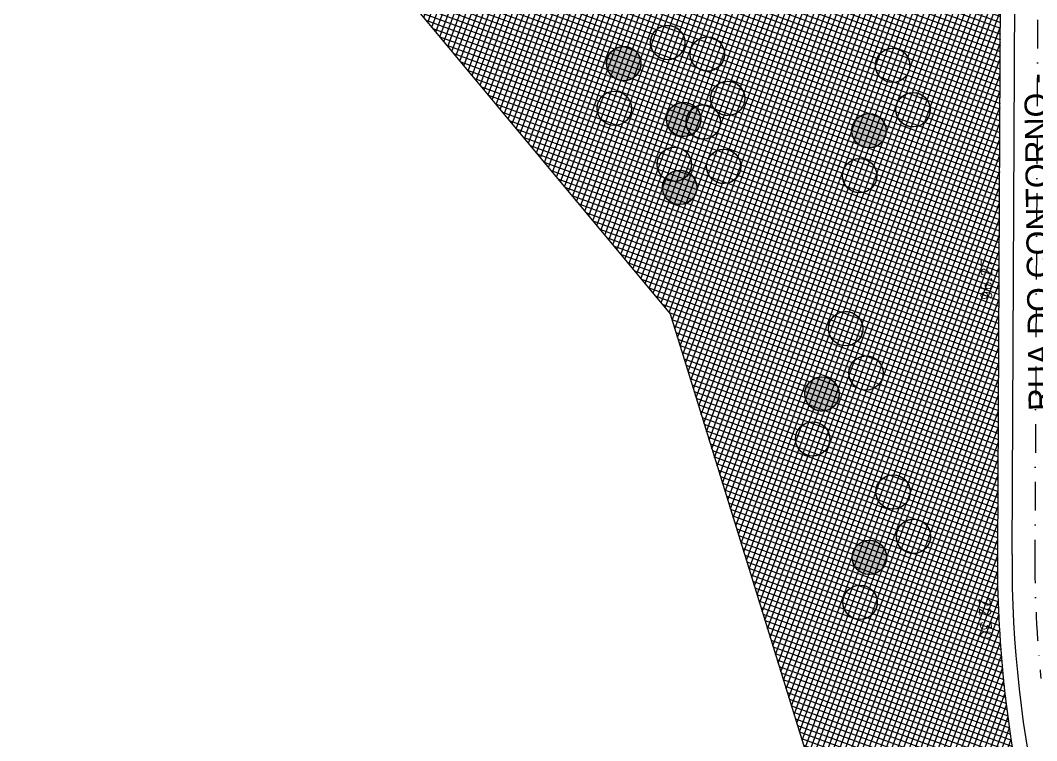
# Model space of a CAD drawing. Header units: millimetres. Extents: x -4430026 to 4783824, y 584 to 9593110.
# Drawn here: x 1694.1 to 1871.9, y 1104 to 1229.9 of the extents above; entities that cross this region are included whole.
import ezdxf
from ezdxf.enums import TextEntityAlignment as Align

# ---------------------------------------------------------------- set-up
doc = ezdxf.new("R2010")
doc.units = ezdxf.units.MM
doc.linetypes.add('DASHDOT', pattern=[1, 0.5, -0.25, 0, -0.25])
for name, color, linetype in [('Calçada', 1, 'Continuous'), ('Cota', 8, 'Continuous'), ('EIXO DAS VIAS', 252, 'DASHDOT'), ('MOLHO', 88, 'Continuous'), ('Nomes de Ruas', 3, 'Continuous'), ('Área Verde Geral', 98, 'Continuous')]:
    doc.layers.add(name, color=color, linetype=linetype)
doc.styles.add('ARIAL', font='arial.ttf', dxfattribs={"height": 0.25})
doc.styles.add('ROMANS', font='romans.shx')
doc.dimstyles.new('BOLA100', dxfattribs={"dimscale": 0, "dimtxt": 1.9, "dimasz": 0.18, "dimexe": 0.18, "dimexo": 0.063, "dimgap": 0, "dimtad": 1, "dimzin": 4, "dimdsep": 46, "dimtxsty": 'ROMANS', "dimcen": 0.09, "dimse1": 1, "dimse2": 1, "dimsd1": 1, "dimsd2": 1, "dimclrt": 256, "dimaunit": 1, "dimadec": 4, "dimazin": 0, "dimtfac": 1.2, "dimtix": 1, "dimtmove": 2, "dimatfit": 3, "dimfxl": 1, "dimtvp": 2, "dimtolj": 1, "dimtzin": 4, "dimarcsym": 0})

# ---------------------------------------------------------------- blocks, each defined once
blk = doc.blocks.new('*D7449')
at = {"layer": 'DEFPOINTS', "color": 0}
for p in [(1865.551304328475, 1232.815905038316), (1863.781784420583, 1136.554819631613), (1865.056169115343, 1136.548265064184)]:
    blk.add_point(p, dxfattribs=at)
at = {"layer": 'Cota', "insert": (1863.079364592423, 1184.693525707411), "char_height": 1.9, "attachment_point": 5, "rotation": 89.70531210845463, "style": 'ROMANS'}
blk.add_mtext('\\A1;96.27', dxfattribs=at)
blk = doc.blocks.new('*D7451')
at = {"layer": 'DEFPOINTS', "color": 0}
for p in [(1694.903922753114, 1315.981932157338), (1694.05336637037, 1315.274353515405), (1807.750458368437, 1178.602920027499)]:
    blk.add_point(p, dxfattribs=at)
at = {"layer": 'Cota', "insert": (1752.482793193104, 1248.253772991678), "char_height": 1.9, "attachment_point": 5, "rotation": 309.7571016573916, "style": 'ROMANS'}
blk.add_mtext('\\A1;177.78', dxfattribs=at)
blk = doc.blocks.new('*D7452')
at = {"layer": 'DEFPOINTS', "color": 0}
for p in [(1807.750458368437, 1178.602920027498), (1894.980441710317, 896.7062879503261), (1896.259598222661, 897.1021096401462)]:
    blk.add_point(p, dxfattribs=at)
at = {"layer": 'Cota', "insert": (1853.552149729984, 1038.331255484107), "char_height": 1.9, "attachment_point": 5, "rotation": 287.194138517397, "style": 'ROMANS'}
blk.add_mtext('\\A1;295.08', dxfattribs=at)

msp = doc.modelspace()

# ---------------------------------------------------------------- hatches: boundary and pattern name
at = {"layer": 'MOLHO'}
for points in [[(1802.333733930822, 1223.675200445626, 1), (1796.925685254961, 1221.076545121197, 1)], [(1812.812691755697, 1213.892474843238, 1), (1807.404643079835, 1211.293819518809, 1)], [(1845.243962734576, 1211.914576720495, 1), (1839.835914058714, 1209.315921396066, 1)], [(1812.11972949478, 1202.007427321796, 1), (1806.711680818918, 1199.408771997366, 1)], [(1837.015136500691, 1165.873200740714, 1), (1831.60708782483, 1163.274545416285, 1)], [(1845.318267612065, 1137.306306522388, 1), (1839.910218936204, 1134.707651197959, 1)]]:
    msp.add_hatch(color=256, dxfattribs=at).paths.add_polyline_path(points)
at = {"layer": 'Área Verde Geral'}
h = msp.add_hatch(dxfattribs=at)
h.set_pattern_fill('ANSI37', color=256, scale=0.3, angle=24.82082076021936, style=0)
h.set_pattern_definition([(69.82082076021932, (-350710.3129513949, -9590084.730252339), (-0.8940340631347666, 0.3285716724776191), []), (159.8208207602193, (-350710.3129513949, -9590084.730252339), (-0.3285716724776191, -0.8940340631347666), [])])
edge = h.paths.add_edge_path()
edge.add_arc((1861.562452413595, 1234.993679527242), 3.999999997380474, 359.7053121631779, 412.0935772203702)
edge.add_line((1864.019947018811, 1238.149740403567), (1765.65378022507, 1314.743422877092))
edge.add_arc((1739.475793643376, 1280.230809332852), 43.31751926328906, 52.81950455632527, 53.53386555940087)
edge.add_arc((1741.07975573039, 1283.173884348992), 39.99999989749416, 52.09357723332329, 52.875966915223785, ccw=False)
edge.add_arc((1741.07975573039, 1283.173884348992), 39.99999989750154, 52.09357723332336, 52.87596691522378)
edge.add_arc((1739.475793557753, 1280.230809390594), 43.3175192677463, 53.53386542292816, 69.28577819848881)
edge.add_arc((1741.079755648318, 1283.173884280075), 39.99999999977376, 69.94367671954542, 89.93581227791273)
edge.add_arc((1741.600962481449, 1286.125133806888), 37.05178813824286, 90.70851083112109, 90.73670386608251, ccw=False)
edge.add_line((1741.142797422932, 1323.174089109574), (1697.984784527087, 1323.396064547871))
edge.add_line((1697.984784527087, 1323.396064547871), (1694.052907246036, 1315.273405032281))
edge.add_line((1694.052907246036, 1315.273405032281), (1807.750458368437, 1178.602920027498))
edge.add_line((1807.750458368437, 1178.602920027498), (1894.980441710317, 896.706287950326))
edge.add_line((1894.980441710317, 896.706287950326), (1950.571498882362, 824.2976620905588))
edge.add_line((1950.571498882362, 824.2976620905588), (2017.448538364713, 783.6256134957562))
edge.add_line((2017.448538364713, 783.6256134957562), (2115.572396463585, 797.5365037322531))
edge.add_line((2115.572396463585, 797.5365037322531), (2114.465552955737, 803.6578850448618))
edge.add_arc((2002.77667003211, 783.4627511855701), 113.5000000014199, 10.24925176987944, 52.09371804003655)
edge.add_line((2072.507859377061, 873.0161499642322), (2072.508079547306, 873.015978530098))
edge.add_line((2072.508079547306, 873.015978530098), (1944.686200186481, 972.5456111226717))
edge.add_arc((2071.554359348944, 1135.477253815208), 206.4999999994194, 185.890598850541, 232.0935771754163, ccw=False)
edge.add_arc((2071.553437810844, 1135.486183682505), 206.4999999893368, 179.7053121115445, 185.893089702423, ccw=False)
edge.add_line((1865.056169115343, 1136.548265064184), (1865.562399504577, 1234.973106525887))

# ---------------------------------------------------------------- linework, layer by layer
at = {"layer": 'Calçada', "lineweight": -3}
for q in [(1868.064553033897, 1235.197282193277), (1868.064553034828, 1235.197282193277)]:
    msp.add_line((1867.557057576125, 1136.526477079887), q, dxfattribs=at)
msp.add_lwpolyline([(1865.562399504577, 1234.973106525887, 0.2326533140935516), (1864.019947018811, 1238.149740403567), (1765.65378022507, 1314.743422877092, 0.003116997982429166), (1765.221455124543, 1315.067117834512, -0.003413832257432995), (1765.654701720328, 1314.734493047048, 0.003413832257432995), (1765.221455124543, 1315.067117834512, 0.06883911603712678), (1754.797504482196, 1320.748122355018, 0.08745408587550452), (1741.124567122535, 1323.173859179069, -0.0001230153221735906), (1741.142797422932, 1323.174089109574), (1697.984784527087, 1323.396064547871), (1694.052907246036, 1315.273405032281), (1807.750458368437, 1178.602920027498), (1894.980441710317, 896.706287950326), (1950.571498882362, 824.2976620905588), (2017.448538364713, 783.6256134957562), (2115.572396463585, 797.5365037322531), (2114.465552955737, 803.6578850448618, 0.1846371773831074), (2072.507859377061, 873.0161499642322), (2072.508079547306, 873.015978530098), (1944.686200186481, 972.5456111226717, -0.2043747858885502), (1866.144747487606, 1114.284298500095, -0.02700583546908079), (1865.056169115343, 1136.548265064184)], format="xyb", close=True, dxfattribs=at)
for centre in [(2071.554359348827, 1135.477253817071), (2071.554359349759, 1135.477253818933)]:
    msp.add_arc(centre, 203.9999999999996, 179.7053122167324, 232.0935772052912, dxfattribs=at)
at = {"layer": 'EIXO DAS VIAS', "ltscale": 10, "elevation": 103.7075370668876}
msp.add_lwpolyline([(1872.089801519049, 1240.09598219027), (1871.557004669552, 1136.50590407667)], dxfattribs=at)
msp.add_lwpolyline([(1871.557004669552, 1136.50590407667), (1871.557004669552, 1136.50590407667, 0.02716313179145905), (1872.624267727473, 1114.817664114807)], format="xyb", dxfattribs=at)
at = {"layer": 'Área Verde Geral'}
for points in [[(1807.428370876341, 1223.051950823564, -1), (1807.237546278267, 1229.048915550161, -1)], [(1814.336075271583, 1221.031966865111, -1), (1814.145250672113, 1227.028931593571, -1)], [(1799.725121894024, 1219.37739041825, -1), (1799.53429729269, 1225.37435514671, -1)], [(1846.767346250928, 1219.054068742369, -1), (1846.576521650992, 1225.051033472691, -1)], [(1817.90732870075, 1213.269225221176, -1), (1817.716504102676, 1219.266189947773, -1)], [(1850.338599680095, 1211.291327098433, -1), (1850.147775082021, 1217.28829182503, -1)], [(1810.204079718433, 1209.594664815862, -1), (1810.013255117565, 1215.591629542459, -1)], [(1813.643113010667, 1209.146919343669, -1), (1813.452288411661, 1215.143884073992, -1)], [(1842.635350697312, 1207.616766693119, -1), (1842.444526096444, 1213.613731421579, -1)], [(1808.56872280744, 1201.745377199773, -1), (1808.377898206572, 1207.74234192637, -1)], [(1817.214366439834, 1201.384177699734, -1), (1817.02354184176, 1207.381142426331, -1)], [(1840.999993786319, 1199.76747907703, -1), (1840.809169185917, 1205.764443803627, -1)], [(1809.511117457516, 1197.70961729442, -1), (1809.320292856648, 1203.70658202288, -1)], [(1838.538520017044, 1173.012692762587, -1), (1838.347695417107, 1179.00965749291, -1)], [(1842.109773446211, 1165.249951118652, -1), (1841.918948848137, 1171.246915845249, -1)], [(1834.406524463428, 1161.575390713338, -1), (1834.21569986256, 1167.572355441798, -1)], [(1832.771167552435, 1153.726103097249, -1), (1832.580342952033, 1159.723067823846, -1)], [(1846.841651128418, 1144.445798544262, -1), (1846.650826528481, 1150.442763274584, -1)], [(1850.412904557585, 1136.683056900326, -1), (1850.222079959511, 1142.680021626923, -1)], [(1842.709655574801, 1133.008496495012, -1), (1842.518830973933, 1139.005461223472, -1)], [(1841.074298663809, 1125.159208878923, -1), (1840.883474063407, 1131.156173605521, -1)]]:
    msp.add_lwpolyline(points, format="xyb", close=True, dxfattribs=at)
for centre in [(1807.332958575442, 1226.050433190588), (1814.24066297115, 1224.030449232135), (1799.62970959359, 1222.375872783412), (1846.671933950029, 1222.052551109392), (1817.811916400316, 1216.2677075882), (1797.994352683529, 1214.52658516546), (1850.243187379196, 1214.289809465457), (1810.108667417999, 1212.593147181023), (1813.547700710233, 1212.145401710693), (1842.539938396878, 1210.61524905828), (1808.473310508403, 1204.743859563072), (1817.1189541394, 1204.382660066758), (1840.904581487282, 1202.765961440329), (1809.415705157548, 1200.708099659581), (1838.443107716144, 1176.011175129611), (1842.014361145311, 1168.248433485676), (1834.311112162994, 1164.573873078499), (1832.675755253398, 1156.724585460548), (1846.746238827518, 1147.444280911286), (1850.317492256685, 1139.68153926735), (1842.614243274367, 1136.006978860174), (1840.978886364772, 1128.157691242222)]:
    msp.add_circle(centre, 2.999999999999998, dxfattribs=at)

# ---------------------------------------------------------------- texts
at = {"layer": 'Cota', "insert": (1862.931275666038, 1125.285774288748), "char_height": 1.9, "attachment_point": 5, "rotation": 272.79920090698374, "style": 'ROMANS'}
msp.add_mtext('\\A1;22.30', dxfattribs=at)
at = {"layer": 'Nomes de Ruas', "extrusion": (-0.0183929271307198, -0.08466856885207565, 0.9962393957679576), "style": 'ARIAL'}
msp.add_text('RUA DO CONTORNO - .', height=4, rotation=102.9674616949832, dxfattribs=at).set_placement((1576.196176230575, 1556.898285701417, -136.9509937605978), align=Align.MIDDLE_CENTER)

# ---------------------------------------------------------------- dimensions: what is measured, and where the dimension line sits
at = {"layer": 'Cota'}
for p1, p2, distance, picture, middle in [((1807.750458368437, 1178.602920027498), (1694.05336637037, 1315.274353515405), -1.1063967167099051, '*D7451', (1752.482793193104, 1248.253772991678)), ((1865.551304328475, 1232.815905038316), (1865.056169115343, 1136.548265064184), -1.2744015507650635, '*D7449', (1863.079364592423, 1184.693525707411)), ((1807.750458368437, 1178.602920027498), (1894.980441710317, 896.706287950326), 1.338998205078666, '*D7452', (1853.552149729984, 1038.331255484107))]:
    dim = msp.add_aligned_dim(p1=p1, p2=p2, distance=distance, dimstyle='BOLA100', override={"dimscale": 1}, dxfattribs=at)
    dim.commit()
    dim.dimension.update_dxf_attribs({"geometry": picture, "text_midpoint": middle})

doc.saveas('drawing.dxf')
